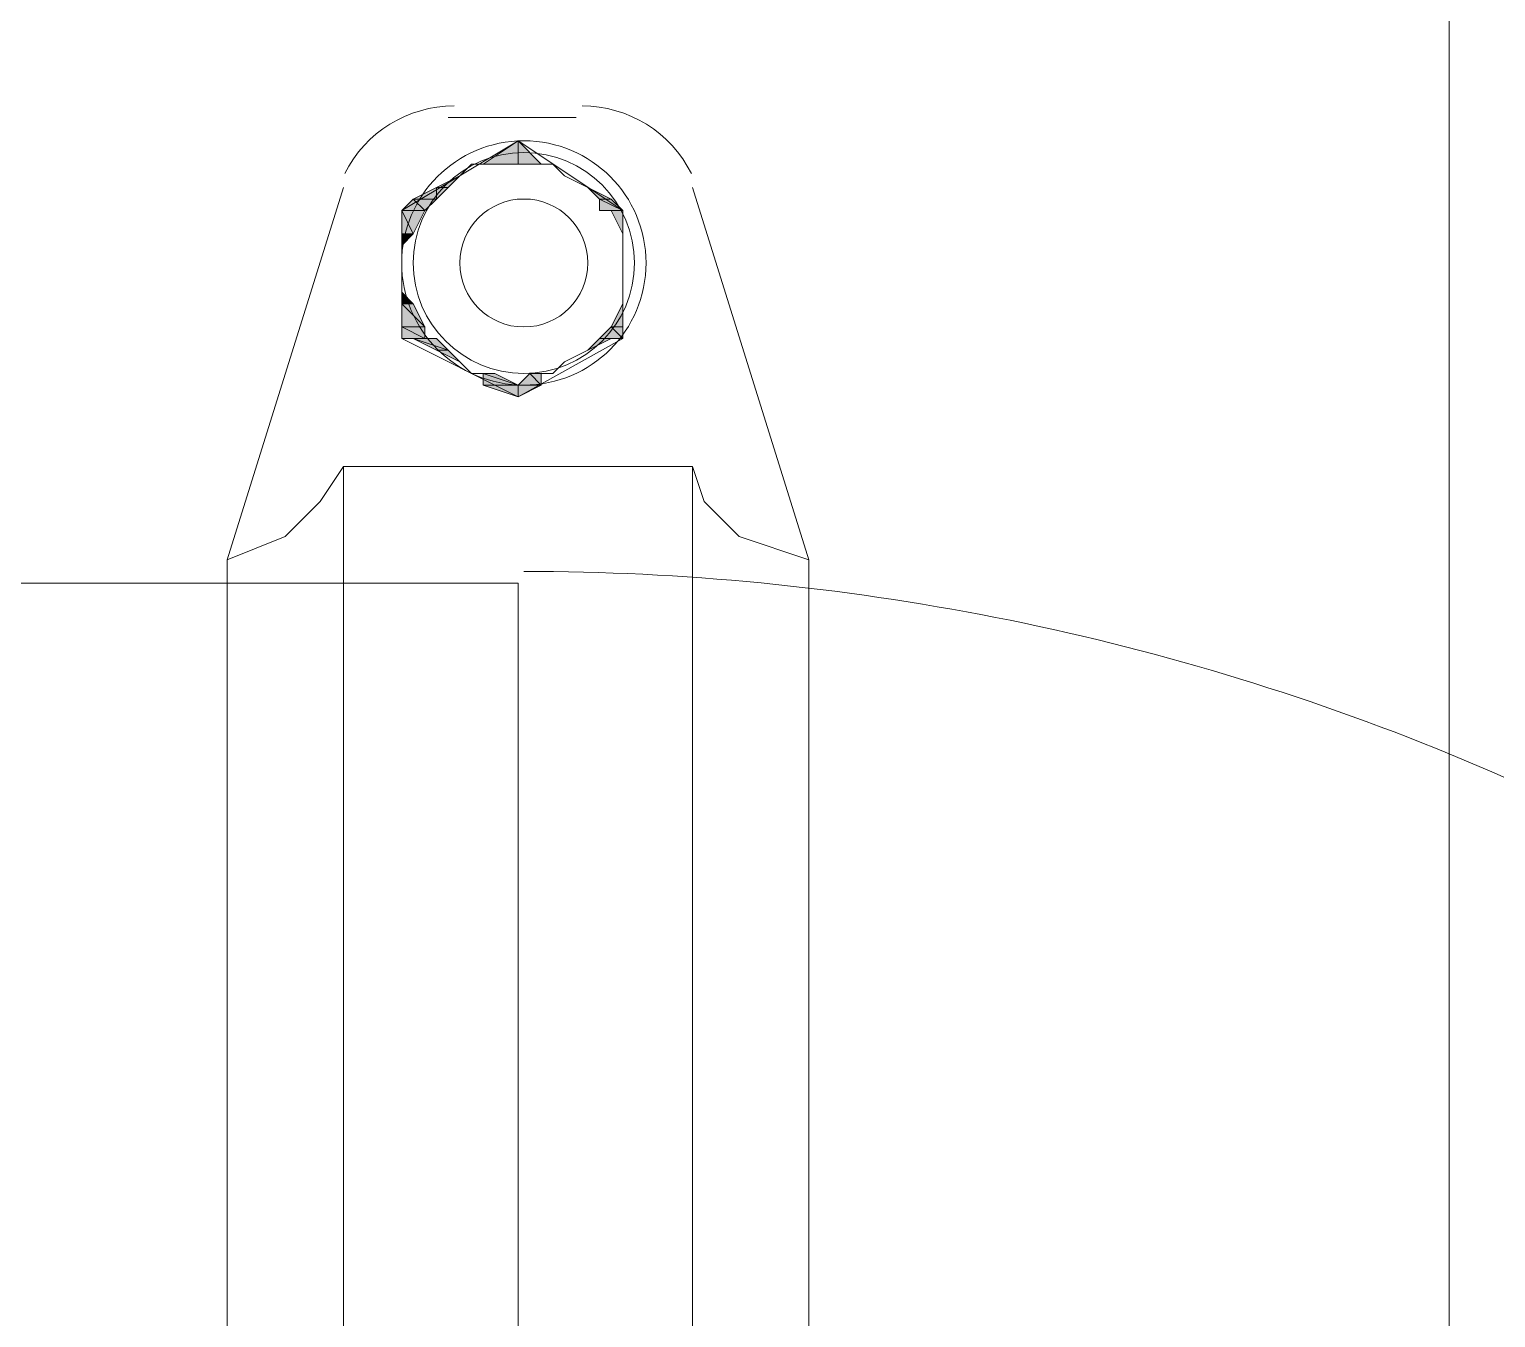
# Model space of a CAD drawing. Header units: millimetres. Extents: x 28 to 201, y 462 to 575.
# Drawn here: x 122.9744 to 123.0853, y 560.6885 to 560.786 of the extents above; entities that cross this region are included whole.
import ezdxf

# ---------------------------------------------------------------- set-up
doc = ezdxf.new("R2010")
doc.units = ezdxf.units.MM
doc.layers.add('1- 3', color=3, linetype='Continuous')

# ---------------------------------------------------------------- blocks, each defined once
blk = doc.blocks.new('CTOBOM')
h = blk.add_hatch(color=0)
h.dxf.hatch_style = 2
h.paths.add_polyline_path([(4.67426, -0.54383), (4.67514, -0.54207), (4.67514, -0.54383)])
h.paths.add_polyline_path([(4.67426, -0.54295), (4.67426, -0.54383), (4.67514, -0.54207)])
h = blk.add_hatch(color=0)
h.dxf.hatch_style = 2
h.paths.add_polyline_path([(4.6769, -0.54207), (4.67514, -0.54295), (4.67514, -0.54207)])
edge = h.paths.add_edge_path()
edge.add_spline(control_points=[(4.6769, -0.54207), (4.6769, -0.54207), (4.6769, -0.54207), (4.6769, -0.54207), (4.6769, -0.54207), (4.67514, -0.54295), (4.67514, -0.54295), (4.67514, -0.54295), (4.6769, -0.54207), (4.6769, -0.54207)], knot_values=[0, 0, 0, 0, 1, 1, 1, 2, 2, 2, 3, 3, 3, 3], degree=3, periodic=0)
h = blk.add_hatch(color=0)
h.dxf.hatch_style = 2
h.paths.add_polyline_path([(4.68218, -0.54207), (4.68394, -0.54207), (4.68394, -0.54295)])
edge = h.paths.add_edge_path()
edge.add_spline(control_points=[(4.68394, -0.54207), (4.68394, -0.54207), (4.68218, -0.54207), (4.68218, -0.54207), (4.68218, -0.54207), (4.68394, -0.54207), (4.68394, -0.54207)], knot_values=[0, 0, 0, 0, 1, 1, 1, 2, 2, 2, 2], degree=3, periodic=0)
h = blk.add_hatch(color=0)
h.dxf.hatch_style = 2
h.paths.add_polyline_path([(4.68394, -0.54295), (4.68482, -0.54207), (4.68482, -0.54383)])
h.paths.add_polyline_path([(4.68394, -0.54207), (4.68394, -0.54295), (4.68482, -0.54207)])
h = blk.add_hatch(color=0)
h.dxf.hatch_style = 2
h.paths.add_polyline_path([(4.67338, -0.54471), (4.67426, -0.54295), (4.67426, -0.54383)])
edge = h.paths.add_edge_path()
edge.add_spline(control_points=[(4.67426, -0.54295), (4.67426, -0.54295), (4.67338, -0.54471), (4.67338, -0.54471), (4.67338, -0.54471), (4.67426, -0.54295), (4.67426, -0.54295)], knot_values=[0, 0, 0, 0, 1, 1, 1, 2, 2, 2, 2], degree=3, periodic=0)
h = blk.add_hatch(color=0)
h.dxf.hatch_style = 2
h.paths.add_polyline_path([(4.6857, -0.54471), (4.68482, -0.54383), (4.68482, -0.54295)])
edge = h.paths.add_edge_path()
edge.add_spline(control_points=[(4.6857, -0.54471), (4.6857, -0.54471), (4.6857, -0.54471), (4.6857, -0.54471), (4.6857, -0.54471), (4.68482, -0.54383), (4.68482, -0.54383), (4.68482, -0.54383), (4.6857, -0.54471), (4.6857, -0.54471)], knot_values=[0, 0, 0, 0, 1, 1, 1, 2, 2, 2, 3, 3, 3, 3], degree=3, periodic=0)
h = blk.add_hatch(color=0)
h.dxf.hatch_style = 2
h.paths.add_polyline_path([(4.66986, -0.54999), (4.67162, -0.54999), (4.67162, -0.55263)])
h.paths.add_polyline_path([(4.67162, -0.54823), (4.66986, -0.54999), (4.67162, -0.54999)])
h = blk.add_hatch(color=0)
h.dxf.hatch_style = 2
h.paths.add_polyline_path([(4.68746, -0.54911), (4.68834, -0.54823), (4.68834, -0.54999)])
h.paths.add_polyline_path([(4.68746, -0.54823), (4.68746, -0.54911), (4.68834, -0.54823)])
h = blk.add_hatch(color=0)
h.dxf.hatch_style = 2
h.paths.add_polyline_path([(4.68834, -0.54999), (4.68922, -0.54999), (4.68834, -0.54823)])
h.paths.add_polyline_path([(4.68834, -0.55263), (4.68834, -0.54999), (4.68922, -0.54999)])
h = blk.add_hatch(color=0)
h.dxf.hatch_style = 2
h.paths.add_polyline_path([(4.68746, -0.55263), (4.68834, -0.54999), (4.68834, -0.55263)])
h.paths.add_polyline_path([(4.68746, -0.55175), (4.68746, -0.55263), (4.68834, -0.54999)])
h = blk.add_hatch(color=0)
h.dxf.hatch_style = 2
h.paths.add_polyline_path([(4.6725, -0.55439), (4.67338, -0.55527), (4.67338, -0.55615)])
h = blk.add_hatch(color=0)
h.dxf.hatch_style = 2
h.paths.add_polyline_path([(4.6857, -0.55527), (4.6857, -0.55615), (4.68658, -0.55439)])
h.paths.add_polyline_path([(4.68482, -0.55791), (4.6857, -0.55527), (4.6857, -0.55615)])
h.paths.add_polyline_path([(4.68482, -0.55615), (4.68482, -0.55791), (4.6857, -0.55527)])
h = blk.add_hatch(color=0)
h.dxf.hatch_style = 2
h.paths.add_polyline_path([(4.67338, -0.55615), (4.67426, -0.55615), (4.67426, -0.55791)])
h.paths.add_polyline_path([(4.67338, -0.55527), (4.67338, -0.55615), (4.67426, -0.55615)])
h = blk.add_hatch(color=0)
h.dxf.hatch_style = 2
h.paths.add_polyline_path([(4.67426, -0.55791), (4.67514, -0.55703), (4.67514, -0.55879)])
h.paths.add_polyline_path([(4.67426, -0.55615), (4.67426, -0.55791), (4.67514, -0.55703)])
h = blk.add_hatch(color=0)
h.dxf.hatch_style = 2
h.paths.add_polyline_path([(4.67514, -0.55879), (4.6769, -0.55791), (4.6769, -0.55879)])
h.paths.add_polyline_path([(4.67514, -0.55703), (4.67514, -0.55879), (4.6769, -0.55791)])
h = blk.add_hatch(color=0)
h.dxf.hatch_style = 2
h.paths.add_polyline_path([(4.68218, -0.55879), (4.68394, -0.55703), (4.68394, -0.55879)])
h.paths.add_polyline_path([(4.68218, -0.55791), (4.68218, -0.55879), (4.68394, -0.55703)])
h = blk.add_hatch(color=0)
h.dxf.hatch_style = 2
h.paths.add_polyline_path([(4.68394, -0.55879), (4.68482, -0.55703), (4.68482, -0.55879)])
h.paths.add_polyline_path([(4.68394, -0.55703), (4.68394, -0.55879), (4.68482, -0.55703)])
h = blk.add_hatch(color=0)
h.dxf.hatch_style = 2
h.paths.add_polyline_path([(4.67778, -0.55879), (4.6769, -0.55879), (4.6769, -0.55791)])
edge = h.paths.add_edge_path()
edge.add_spline(control_points=[(4.67778, -0.55879), (4.67778, -0.55879), (4.67778, -0.55879), (4.67778, -0.55879), (4.67778, -0.55879), (4.6769, -0.55879), (4.6769, -0.55879), (4.6769, -0.55879), (4.67778, -0.55879), (4.67778, -0.55879)], knot_values=[0, 0, 0, 0, 1, 1, 1, 2, 2, 2, 3, 3, 3, 3], degree=3, periodic=0)
h = blk.add_hatch(color=0)
h.dxf.hatch_style = 2
h.paths.add_polyline_path([(4.6813, -0.55879), (4.68218, -0.55791), (4.68218, -0.55879)])
edge = h.paths.add_edge_path()
edge.add_spline(control_points=[(4.68218, -0.55791), (4.68218, -0.55791), (4.6813, -0.55879), (4.6813, -0.55879), (4.6813, -0.55879), (4.68218, -0.55791), (4.68218, -0.55791)], knot_values=[0, 0, 0, 0, 1, 1, 1, 2, 2, 2, 2], degree=3, periodic=0)
at = {"color": 0, "lineweight": 20}
for p, q in [((4.40319, -0.47958), (5.49188, -0.47958)), ((4.70331, -1.22767), (4.70331, -0.54999)), ((4.70331, -0.54999), (4.81772, -0.54999)), ((4.81772, -0.54999), (4.70331, -0.54999))]:
    blk.add_line(p, q, dxfattribs=at)
for points in [[(4.67338, -0.53679), (4.70155, -0.52799)], [(4.70155, -0.52799), (4.69978, -0.53327), (4.69802, -0.53503), (4.69714, -0.53591), (4.6945, -0.53679), (4.6945, -0.56319)], [(4.70155, -0.52799), (4.81948, -0.52799)], [(4.6945, -0.53679), (4.82652, -0.53679), (4.82652, -0.56319)], [(4.68922, -0.54999), (4.68482, -0.55879), (4.67514, -0.55879), (4.66986, -0.54999), (4.67514, -0.54207), (4.68482, -0.54207), (4.68922, -0.54999)], [(4.6681, -0.54559), (4.6681, -0.55527)], [(4.67338, -0.56319), (4.70155, -0.57199)], [(4.81948, -0.57199), (4.82124, -0.56759), (4.823, -0.56583), (4.82388, -0.56495), (4.82652, -0.56319), (4.6945, -0.56319)], [(4.6945, -0.56319), (4.69714, -0.56495), (4.69802, -0.56583), (4.69978, -0.56759), (4.70155, -0.57199)], [(4.70155, -0.57199), (4.81948, -0.57199)], [(4.81772, -0.57199), (4.70331, -0.57199)]]:
    blk.add_lwpolyline(points, dxfattribs=at)
at = {"color": 0, "lineweight": 0}
for points in [[(4.67426, -0.54383), (4.67514, -0.54207), (4.67514, -0.54383), (4.67426, -0.54383)], [(4.67426, -0.54295), (4.67426, -0.54383), (4.67514, -0.54207), (4.67426, -0.54295)], [(4.67426, -0.54383), (4.67514, -0.54207), (4.67514, -0.54383), (4.67426, -0.54383)], [(4.67426, -0.54295), (4.67426, -0.54383), (4.67514, -0.54207), (4.67426, -0.54295)], [(4.67514, -0.54383), (4.67514, -0.54207), (4.67514, -0.54295), (4.67514, -0.54383)], [(4.67514, -0.54383), (4.67514, -0.54207), (4.67514, -0.54295), (4.67514, -0.54383)], [(4.6769, -0.54207), (4.67514, -0.54295), (4.67514, -0.54207), (4.6769, -0.54207)], [(4.6769, -0.54207), (4.67514, -0.54295), (4.67514, -0.54207), (4.6769, -0.54207)], [(4.68218, -0.54207), (4.68394, -0.54207), (4.68394, -0.54295), (4.68218, -0.54207)], [(4.68218, -0.54207), (4.68394, -0.54207), (4.68394, -0.54295), (4.68218, -0.54207)], [(4.68394, -0.54295), (4.68482, -0.54207), (4.68482, -0.54383), (4.68394, -0.54295)], [(4.68394, -0.54207), (4.68394, -0.54295), (4.68482, -0.54207), (4.68394, -0.54207)], [(4.68394, -0.54295), (4.68482, -0.54207), (4.68482, -0.54383), (4.68394, -0.54295)], [(4.68394, -0.54207), (4.68394, -0.54295), (4.68482, -0.54207), (4.68394, -0.54207)], [(4.68482, -0.54295), (4.68482, -0.54383), (4.68482, -0.54207), (4.68482, -0.54295)], [(4.68482, -0.54295), (4.68482, -0.54383), (4.68482, -0.54207), (4.68482, -0.54295)], [(4.67338, -0.54471), (4.67426, -0.54295), (4.67426, -0.54383), (4.67338, -0.54471)], [(4.67338, -0.54471), (4.67426, -0.54295), (4.67426, -0.54383), (4.67338, -0.54471)], [(4.6857, -0.54471), (4.68482, -0.54383), (4.68482, -0.54295), (4.6857, -0.54471)], [(4.6857, -0.54471), (4.68482, -0.54383), (4.68482, -0.54295), (4.6857, -0.54471)], [(4.67162, -0.54735), (4.67162, -0.54911), (4.67162, -0.54823), (4.67162, -0.54735)], [(4.67162, -0.54735), (4.67162, -0.54911), (4.67162, -0.54823), (4.67162, -0.54735)], [(4.68746, -0.54735), (4.68746, -0.54823), (4.68746, -0.54911), (4.68746, -0.54735)], [(4.68746, -0.54735), (4.68746, -0.54823), (4.68746, -0.54911), (4.68746, -0.54735)], [(4.67162, -0.54823), (4.66986, -0.54999), (4.67162, -0.54999), (4.67162, -0.54823)], [(4.67162, -0.54823), (4.66986, -0.54999), (4.67162, -0.54999), (4.67162, -0.54823)], [(4.67162, -0.54999), (4.67162, -0.54823), (4.67162, -0.54911), (4.67162, -0.54999)], [(4.67162, -0.54999), (4.67162, -0.54823), (4.67162, -0.54911), (4.67162, -0.54999)], [(4.68746, -0.54911), (4.68834, -0.54823), (4.68834, -0.54999), (4.68746, -0.54911)], [(4.68746, -0.54823), (4.68746, -0.54911), (4.68834, -0.54823), (4.68746, -0.54823)], [(4.68746, -0.54911), (4.68834, -0.54823), (4.68834, -0.54999), (4.68746, -0.54911)], [(4.68746, -0.54823), (4.68746, -0.54911), (4.68834, -0.54823), (4.68746, -0.54823)], [(4.68834, -0.54999), (4.68922, -0.54999), (4.68834, -0.54823), (4.68834, -0.54999)], [(4.68834, -0.54999), (4.68922, -0.54999), (4.68834, -0.54823), (4.68834, -0.54999)], [(4.66986, -0.54999), (4.67162, -0.54999), (4.67162, -0.55263), (4.66986, -0.54999)], [(4.66986, -0.54999), (4.67162, -0.54999), (4.67162, -0.55263), (4.66986, -0.54999)], [(4.67162, -0.55175), (4.67162, -0.55263), (4.67162, -0.54999), (4.67162, -0.55175)], [(4.67162, -0.55175), (4.67162, -0.55263), (4.67162, -0.54999), (4.67162, -0.55175)], [(4.68746, -0.55263), (4.68834, -0.54999), (4.68834, -0.55263), (4.68746, -0.55263)], [(4.68746, -0.55175), (4.68746, -0.55263), (4.68834, -0.54999), (4.68746, -0.55175)], [(4.68746, -0.55263), (4.68834, -0.54999), (4.68834, -0.55263), (4.68746, -0.55263)], [(4.68746, -0.55175), (4.68746, -0.55263), (4.68834, -0.54999), (4.68746, -0.55175)], [(4.68834, -0.55263), (4.68834, -0.54999), (4.68922, -0.54999), (4.68834, -0.55263)], [(4.68834, -0.55263), (4.68834, -0.54999), (4.68922, -0.54999), (4.68834, -0.55263)], [(4.67162, -0.55351), (4.67162, -0.55263), (4.67162, -0.55175), (4.67162, -0.55351)], [(4.67162, -0.55351), (4.67162, -0.55263), (4.67162, -0.55175), (4.67162, -0.55351)], [(4.68746, -0.55351), (4.68746, -0.55175), (4.68746, -0.55263), (4.68746, -0.55351)], [(4.68746, -0.55351), (4.68746, -0.55175), (4.68746, -0.55263), (4.68746, -0.55351)], [(4.6725, -0.55439), (4.67338, -0.55527), (4.67338, -0.55615), (4.6725, -0.55439)], [(4.6725, -0.55439), (4.67338, -0.55527), (4.67338, -0.55615), (4.6725, -0.55439)], [(4.6857, -0.55527), (4.6857, -0.55615), (4.68658, -0.55439), (4.6857, -0.55527)], [(4.6857, -0.55527), (4.6857, -0.55615), (4.68658, -0.55439), (4.6857, -0.55527)], [(4.67338, -0.55527), (4.67338, -0.55615), (4.67426, -0.55615), (4.67338, -0.55527)], [(4.67338, -0.55527), (4.67338, -0.55615), (4.67426, -0.55615), (4.67338, -0.55527)], [(4.68482, -0.55791), (4.6857, -0.55527), (4.6857, -0.55615), (4.68482, -0.55791)], [(4.68482, -0.55615), (4.68482, -0.55791), (4.6857, -0.55527), (4.68482, -0.55615)], [(4.68482, -0.55791), (4.6857, -0.55527), (4.6857, -0.55615), (4.68482, -0.55791)], [(4.68482, -0.55615), (4.68482, -0.55791), (4.6857, -0.55527), (4.68482, -0.55615)], [(4.67338, -0.55615), (4.67426, -0.55615), (4.67426, -0.55791), (4.67338, -0.55615)], [(4.67338, -0.55615), (4.67426, -0.55615), (4.67426, -0.55791), (4.67338, -0.55615)], [(4.67426, -0.55615), (4.67426, -0.55791), (4.67514, -0.55703), (4.67426, -0.55615)], [(4.67426, -0.55615), (4.67426, -0.55791), (4.67514, -0.55703), (4.67426, -0.55615)], [(4.68482, -0.55879), (4.68482, -0.55615), (4.68482, -0.55791), (4.68482, -0.55879)], [(4.68482, -0.55703), (4.68482, -0.55879), (4.68482, -0.55615), (4.68482, -0.55703)], [(4.68482, -0.55879), (4.68482, -0.55615), (4.68482, -0.55791), (4.68482, -0.55879)], [(4.68482, -0.55703), (4.68482, -0.55879), (4.68482, -0.55615), (4.68482, -0.55703)], [(4.67426, -0.55791), (4.67514, -0.55703), (4.67514, -0.55879), (4.67426, -0.55791)], [(4.67426, -0.55791), (4.67514, -0.55703), (4.67514, -0.55879), (4.67426, -0.55791)], [(4.67514, -0.55703), (4.67514, -0.55879), (4.6769, -0.55791), (4.67514, -0.55703)], [(4.67514, -0.55703), (4.67514, -0.55879), (4.6769, -0.55791), (4.67514, -0.55703)], [(4.68218, -0.55879), (4.68394, -0.55703), (4.68394, -0.55879), (4.68218, -0.55879)], [(4.68218, -0.55791), (4.68218, -0.55879), (4.68394, -0.55703), (4.68218, -0.55791)], [(4.68218, -0.55879), (4.68394, -0.55703), (4.68394, -0.55879), (4.68218, -0.55879)], [(4.68218, -0.55791), (4.68218, -0.55879), (4.68394, -0.55703), (4.68218, -0.55791)], [(4.68394, -0.55879), (4.68482, -0.55703), (4.68482, -0.55879), (4.68394, -0.55879)], [(4.68394, -0.55703), (4.68394, -0.55879), (4.68482, -0.55703), (4.68394, -0.55703)], [(4.68394, -0.55879), (4.68482, -0.55703), (4.68482, -0.55879), (4.68394, -0.55879)], [(4.68394, -0.55703), (4.68394, -0.55879), (4.68482, -0.55703), (4.68394, -0.55703)], [(4.67514, -0.55879), (4.6769, -0.55791), (4.6769, -0.55879), (4.67514, -0.55879)], [(4.67514, -0.55879), (4.6769, -0.55791), (4.6769, -0.55879), (4.67514, -0.55879)], [(4.67778, -0.55879), (4.6769, -0.55879), (4.6769, -0.55791), (4.67778, -0.55879)], [(4.67778, -0.55879), (4.6769, -0.55879), (4.6769, -0.55791), (4.67778, -0.55879)], [(4.6813, -0.55879), (4.68218, -0.55791), (4.68218, -0.55879), (4.6813, -0.55879)], [(4.6813, -0.55879), (4.68218, -0.55791), (4.68218, -0.55879), (4.6813, -0.55879)]]:
    blk.add_lwpolyline(points, dxfattribs=at)
at = {"color": 0, "lineweight": 20}
for points in [[(4.88681, -0.36516), (4.81201, -0.36516), (4.74462, -0.41036), (4.71623, -0.47956)], [(4.71623, -0.47956), (4.70711, -0.50177), (4.70243, -0.52554), (4.70243, -0.54955)], [(4.67234, -0.53688), (4.6692, -0.53844), (4.66722, -0.54164), (4.66722, -0.54515)], [(4.66722, -0.55483), (4.66722, -0.55833), (4.6692, -0.56153), (4.67234, -0.5631)], [(4.66722, -0.55483), (4.66722, -0.55833), (4.6692, -0.56153), (4.67234, -0.5631)]]:
    blk.add_open_spline(points, degree=3, dxfattribs=at)
for points in [[(4.6791, -0.54031), (4.674, -0.54031), (4.66986, -0.54444), (4.66986, -0.54955), (4.66986, -0.55465), (4.674, -0.55879), (4.6791, -0.55879), (4.68421, -0.55879), (4.68834, -0.55465), (4.68834, -0.54955), (4.68834, -0.54444), (4.68421, -0.54031), (4.6791, -0.54031)], [(4.6791, -0.54119), (4.67449, -0.54119), (4.67074, -0.54493), (4.67074, -0.54955), (4.67074, -0.55417), (4.67449, -0.55791), (4.6791, -0.55791), (4.68372, -0.55791), (4.68746, -0.55417), (4.68746, -0.54955), (4.68746, -0.54493), (4.68372, -0.54119), (4.6791, -0.54119)], [(4.6791, -0.54471), (4.67643, -0.54471), (4.67426, -0.54687), (4.67426, -0.54955), (4.67426, -0.55222), (4.67643, -0.55439), (4.6791, -0.55439), (4.68178, -0.55439), (4.68394, -0.55222), (4.68394, -0.54955), (4.68394, -0.54687), (4.68178, -0.54471), (4.6791, -0.54471)]]:
    blk.add_open_spline(points, degree=3, knots=[0, 0, 0, 0, 1, 1, 1, 2, 2, 2, 3, 3, 3, 4, 4, 4, 4], dxfattribs=at)
at = {"color": 0, "lineweight": 0}
for points, knots in [([(4.67514, -0.54207), (4.67514, -0.54207), (4.67514, -0.54383), (4.67514, -0.54383), (4.67514, -0.54383), (4.67514, -0.54207), (4.67514, -0.54207)], [0, 0, 0, 0, 1, 1, 1, 2, 2, 2, 2]), ([(4.67514, -0.54207), (4.67514, -0.54207), (4.67514, -0.54383), (4.67514, -0.54383), (4.67514, -0.54383), (4.67514, -0.54207), (4.67514, -0.54207)], [0, 0, 0, 0, 1, 1, 1, 2, 2, 2, 2]), ([(4.6769, -0.54207), (4.6769, -0.54207), (4.6769, -0.54207), (4.6769, -0.54207), (4.6769, -0.54207), (4.67514, -0.54295), (4.67514, -0.54295), (4.67514, -0.54295), (4.6769, -0.54207), (4.6769, -0.54207)], [0, 0, 0, 0, 1, 1, 1, 2, 2, 2, 3, 3, 3, 3]), ([(4.6769, -0.54207), (4.6769, -0.54207), (4.6769, -0.54207), (4.6769, -0.54207), (4.6769, -0.54207), (4.67514, -0.54295), (4.67514, -0.54295), (4.67514, -0.54295), (4.6769, -0.54207), (4.6769, -0.54207)], [0, 0, 0, 0, 1, 1, 1, 2, 2, 2, 3, 3, 3, 3]), ([(4.67778, -0.54207), (4.67778, -0.54207), (4.67778, -0.54207), (4.67778, -0.54207), (4.67778, -0.54207), (4.6769, -0.54207), (4.6769, -0.54207), (4.6769, -0.54207), (4.67778, -0.54207), (4.67778, -0.54207)], [0, 0, 0, 0, 1, 1, 1, 2, 2, 2, 3, 3, 3, 3]), ([(4.6769, -0.54207), (4.6769, -0.54207), (4.67778, -0.54207), (4.67778, -0.54207), (4.67778, -0.54207), (4.6769, -0.54207), (4.6769, -0.54207)], [0, 0, 0, 0, 1, 1, 1, 2, 2, 2, 2]), ([(4.67778, -0.54207), (4.67778, -0.54207), (4.67778, -0.54207), (4.67778, -0.54207), (4.67778, -0.54207), (4.6769, -0.54207), (4.6769, -0.54207), (4.6769, -0.54207), (4.67778, -0.54207), (4.67778, -0.54207)], [0, 0, 0, 0, 1, 1, 1, 2, 2, 2, 3, 3, 3, 3]), ([(4.6769, -0.54207), (4.6769, -0.54207), (4.67778, -0.54207), (4.67778, -0.54207), (4.67778, -0.54207), (4.6769, -0.54207), (4.6769, -0.54207)], [0, 0, 0, 0, 1, 1, 1, 2, 2, 2, 2]), ([(4.67778, -0.54207), (4.67778, -0.54207), (4.67954, -0.54207), (4.67954, -0.54207), (4.67954, -0.54207), (4.67778, -0.54207), (4.67778, -0.54207)], [0, 0, 0, 0, 1, 1, 1, 2, 2, 2, 2]), ([(4.67778, -0.54207), (4.67778, -0.54207), (4.67954, -0.54207), (4.67954, -0.54207), (4.67954, -0.54207), (4.67778, -0.54207), (4.67778, -0.54207)], [0, 0, 0, 0, 1, 1, 1, 2, 2, 2, 2]), ([(4.67954, -0.54207), (4.67954, -0.54207), (4.6813, -0.54207), (4.6813, -0.54207), (4.6813, -0.54207), (4.67954, -0.54207), (4.67954, -0.54207)], [0, 0, 0, 0, 1, 1, 1, 2, 2, 2, 2]), ([(4.67954, -0.54207), (4.67954, -0.54207), (4.6813, -0.54207), (4.6813, -0.54207), (4.6813, -0.54207), (4.67954, -0.54207), (4.67954, -0.54207)], [0, 0, 0, 0, 1, 1, 1, 2, 2, 2, 2]), ([(4.68218, -0.54207), (4.68218, -0.54207), (4.68218, -0.54207), (4.68218, -0.54207), (4.68218, -0.54207), (4.6813, -0.54207), (4.6813, -0.54207), (4.6813, -0.54207), (4.68218, -0.54207), (4.68218, -0.54207)], [0, 0, 0, 0, 1, 1, 1, 2, 2, 2, 3, 3, 3, 3]), ([(4.6813, -0.54207), (4.6813, -0.54207), (4.68218, -0.54207), (4.68218, -0.54207), (4.68218, -0.54207), (4.6813, -0.54207), (4.6813, -0.54207)], [0, 0, 0, 0, 1, 1, 1, 2, 2, 2, 2]), ([(4.68218, -0.54207), (4.68218, -0.54207), (4.68218, -0.54207), (4.68218, -0.54207), (4.68218, -0.54207), (4.6813, -0.54207), (4.6813, -0.54207), (4.6813, -0.54207), (4.68218, -0.54207), (4.68218, -0.54207)], [0, 0, 0, 0, 1, 1, 1, 2, 2, 2, 3, 3, 3, 3]), ([(4.6813, -0.54207), (4.6813, -0.54207), (4.68218, -0.54207), (4.68218, -0.54207), (4.68218, -0.54207), (4.6813, -0.54207), (4.6813, -0.54207)], [0, 0, 0, 0, 1, 1, 1, 2, 2, 2, 2]), ([(4.68394, -0.54207), (4.68394, -0.54207), (4.68218, -0.54207), (4.68218, -0.54207), (4.68218, -0.54207), (4.68394, -0.54207), (4.68394, -0.54207)], [0, 0, 0, 0, 1, 1, 1, 2, 2, 2, 2]), ([(4.68394, -0.54207), (4.68394, -0.54207), (4.68218, -0.54207), (4.68218, -0.54207), (4.68218, -0.54207), (4.68394, -0.54207), (4.68394, -0.54207)], [0, 0, 0, 0, 1, 1, 1, 2, 2, 2, 2]), ([(4.67426, -0.54295), (4.67426, -0.54295), (4.67338, -0.54471), (4.67338, -0.54471), (4.67338, -0.54471), (4.67426, -0.54295), (4.67426, -0.54295)], [0, 0, 0, 0, 1, 1, 1, 2, 2, 2, 2]), ([(4.67426, -0.54295), (4.67426, -0.54295), (4.67338, -0.54471), (4.67338, -0.54471), (4.67338, -0.54471), (4.67426, -0.54295), (4.67426, -0.54295)], [0, 0, 0, 0, 1, 1, 1, 2, 2, 2, 2]), ([(4.68482, -0.54295), (4.68482, -0.54295), (4.68482, -0.54295), (4.68482, -0.54295), (4.68482, -0.54295), (4.68482, -0.54383), (4.68482, -0.54383), (4.68482, -0.54383), (4.68482, -0.54295), (4.68482, -0.54295)], [0, 0, 0, 0, 1, 1, 1, 2, 2, 2, 3, 3, 3, 3]), ([(4.68482, -0.54295), (4.68482, -0.54295), (4.68482, -0.54295), (4.68482, -0.54295), (4.68482, -0.54295), (4.68482, -0.54383), (4.68482, -0.54383), (4.68482, -0.54383), (4.68482, -0.54295), (4.68482, -0.54295)], [0, 0, 0, 0, 1, 1, 1, 2, 2, 2, 3, 3, 3, 3]), ([(4.6857, -0.54471), (4.6857, -0.54471), (4.6857, -0.54471), (4.6857, -0.54471), (4.6857, -0.54471), (4.68482, -0.54383), (4.68482, -0.54383), (4.68482, -0.54383), (4.6857, -0.54471), (4.6857, -0.54471)], [0, 0, 0, 0, 1, 1, 1, 2, 2, 2, 3, 3, 3, 3]), ([(4.6857, -0.54471), (4.6857, -0.54471), (4.6857, -0.54471), (4.6857, -0.54471), (4.6857, -0.54471), (4.68482, -0.54383), (4.68482, -0.54383), (4.68482, -0.54383), (4.6857, -0.54471), (4.6857, -0.54471)], [0, 0, 0, 0, 1, 1, 1, 2, 2, 2, 3, 3, 3, 3]), ([(4.6725, -0.54647), (4.6725, -0.54647), (4.67338, -0.54471), (4.67338, -0.54471), (4.67338, -0.54471), (4.6725, -0.54647), (4.6725, -0.54647)], [0, 0, 0, 0, 1, 1, 1, 2, 2, 2, 2]), ([(4.6725, -0.54647), (4.6725, -0.54647), (4.67338, -0.54471), (4.67338, -0.54471), (4.67338, -0.54471), (4.6725, -0.54647), (4.6725, -0.54647)], [0, 0, 0, 0, 1, 1, 1, 2, 2, 2, 2]), ([(4.6857, -0.54471), (4.6857, -0.54471), (4.68658, -0.54647), (4.68658, -0.54647), (4.68658, -0.54647), (4.6857, -0.54471), (4.6857, -0.54471)], [0, 0, 0, 0, 1, 1, 1, 2, 2, 2, 2]), ([(4.6857, -0.54471), (4.6857, -0.54471), (4.68658, -0.54647), (4.68658, -0.54647), (4.68658, -0.54647), (4.6857, -0.54471), (4.6857, -0.54471)], [0, 0, 0, 0, 1, 1, 1, 2, 2, 2, 2]), ([(4.67162, -0.54735), (4.67162, -0.54735), (4.6725, -0.54647), (4.6725, -0.54647), (4.6725, -0.54647), (4.67162, -0.54735), (4.67162, -0.54735)], [0, 0, 0, 0, 1, 1, 1, 2, 2, 2, 2]), ([(4.67162, -0.54735), (4.67162, -0.54735), (4.6725, -0.54647), (4.6725, -0.54647), (4.6725, -0.54647), (4.67162, -0.54735), (4.67162, -0.54735)], [0, 0, 0, 0, 1, 1, 1, 2, 2, 2, 2]), ([(4.68658, -0.54647), (4.68658, -0.54647), (4.68746, -0.54735), (4.68746, -0.54735), (4.68746, -0.54735), (4.68658, -0.54647), (4.68658, -0.54647)], [0, 0, 0, 0, 1, 1, 1, 2, 2, 2, 2]), ([(4.68658, -0.54647), (4.68658, -0.54647), (4.68746, -0.54735), (4.68746, -0.54735), (4.68746, -0.54735), (4.68658, -0.54647), (4.68658, -0.54647)], [0, 0, 0, 0, 1, 1, 1, 2, 2, 2, 2]), ([(4.67162, -0.54735), (4.67162, -0.54735), (4.67162, -0.54735), (4.67162, -0.54735), (4.67162, -0.54735), (4.67162, -0.54911), (4.67162, -0.54911), (4.67162, -0.54911), (4.67162, -0.54735), (4.67162, -0.54735)], [0, 0, 0, 0, 1, 1, 1, 2, 2, 2, 3, 3, 3, 3]), ([(4.67162, -0.54735), (4.67162, -0.54735), (4.67162, -0.54735), (4.67162, -0.54735), (4.67162, -0.54735), (4.67162, -0.54911), (4.67162, -0.54911), (4.67162, -0.54911), (4.67162, -0.54735), (4.67162, -0.54735)], [0, 0, 0, 0, 1, 1, 1, 2, 2, 2, 3, 3, 3, 3]), ([(4.68746, -0.54823), (4.68746, -0.54823), (4.68746, -0.54735), (4.68746, -0.54735), (4.68746, -0.54735), (4.68746, -0.54823), (4.68746, -0.54823)], [0, 0, 0, 0, 1, 1, 1, 2, 2, 2, 2]), ([(4.68746, -0.54823), (4.68746, -0.54823), (4.68746, -0.54735), (4.68746, -0.54735), (4.68746, -0.54735), (4.68746, -0.54823), (4.68746, -0.54823)], [0, 0, 0, 0, 1, 1, 1, 2, 2, 2, 2]), ([(4.67162, -0.54823), (4.67162, -0.54823), (4.67162, -0.54999), (4.67162, -0.54999), (4.67162, -0.54999), (4.67162, -0.54823), (4.67162, -0.54823)], [0, 0, 0, 0, 1, 1, 1, 2, 2, 2, 2]), ([(4.67162, -0.54823), (4.67162, -0.54823), (4.67162, -0.54999), (4.67162, -0.54999), (4.67162, -0.54999), (4.67162, -0.54823), (4.67162, -0.54823)], [0, 0, 0, 0, 1, 1, 1, 2, 2, 2, 2]), ([(4.67162, -0.55175), (4.67162, -0.55175), (4.67162, -0.55175), (4.67162, -0.55175), (4.67162, -0.55175), (4.67162, -0.55263), (4.67162, -0.55263), (4.67162, -0.55263), (4.67162, -0.55175), (4.67162, -0.55175)], [0, 0, 0, 0, 1, 1, 1, 2, 2, 2, 3, 3, 3, 3]), ([(4.67162, -0.55175), (4.67162, -0.55175), (4.67162, -0.55175), (4.67162, -0.55175), (4.67162, -0.55175), (4.67162, -0.55263), (4.67162, -0.55263), (4.67162, -0.55263), (4.67162, -0.55175), (4.67162, -0.55175)], [0, 0, 0, 0, 1, 1, 1, 2, 2, 2, 3, 3, 3, 3]), ([(4.68746, -0.55175), (4.68746, -0.55175), (4.68746, -0.55351), (4.68746, -0.55351), (4.68746, -0.55351), (4.68746, -0.55175), (4.68746, -0.55175)], [0, 0, 0, 0, 1, 1, 1, 2, 2, 2, 2]), ([(4.68746, -0.55175), (4.68746, -0.55175), (4.68746, -0.55351), (4.68746, -0.55351), (4.68746, -0.55351), (4.68746, -0.55175), (4.68746, -0.55175)], [0, 0, 0, 0, 1, 1, 1, 2, 2, 2, 2]), ([(4.67162, -0.55351), (4.67162, -0.55351), (4.67162, -0.55351), (4.67162, -0.55351), (4.67162, -0.55351), (4.67162, -0.55263), (4.67162, -0.55263), (4.67162, -0.55263), (4.67162, -0.55351), (4.67162, -0.55351)], [0, 0, 0, 0, 1, 1, 1, 2, 2, 2, 3, 3, 3, 3]), ([(4.67162, -0.55351), (4.67162, -0.55351), (4.67162, -0.55351), (4.67162, -0.55351), (4.67162, -0.55351), (4.67162, -0.55263), (4.67162, -0.55263), (4.67162, -0.55263), (4.67162, -0.55351), (4.67162, -0.55351)], [0, 0, 0, 0, 1, 1, 1, 2, 2, 2, 3, 3, 3, 3]), ([(4.67162, -0.55351), (4.67162, -0.55351), (4.6725, -0.55439), (4.6725, -0.55439), (4.6725, -0.55439), (4.67162, -0.55351), (4.67162, -0.55351)], [0, 0, 0, 0, 1, 1, 1, 2, 2, 2, 2]), ([(4.67162, -0.55351), (4.67162, -0.55351), (4.6725, -0.55439), (4.6725, -0.55439), (4.6725, -0.55439), (4.67162, -0.55351), (4.67162, -0.55351)], [0, 0, 0, 0, 1, 1, 1, 2, 2, 2, 2]), ([(4.68658, -0.55439), (4.68658, -0.55439), (4.68746, -0.55351), (4.68746, -0.55351), (4.68746, -0.55351), (4.68658, -0.55439), (4.68658, -0.55439)], [0, 0, 0, 0, 1, 1, 1, 2, 2, 2, 2]), ([(4.68658, -0.55439), (4.68658, -0.55439), (4.68746, -0.55351), (4.68746, -0.55351), (4.68746, -0.55351), (4.68658, -0.55439), (4.68658, -0.55439)], [0, 0, 0, 0, 1, 1, 1, 2, 2, 2, 2]), ([(4.67514, -0.55703), (4.67514, -0.55703), (4.67514, -0.55703), (4.67514, -0.55703), (4.67514, -0.55703), (4.67514, -0.55879), (4.67514, -0.55879), (4.67514, -0.55879), (4.67514, -0.55703), (4.67514, -0.55703)], [0, 0, 0, 0, 1, 1, 1, 2, 2, 2, 3, 3, 3, 3]), ([(4.67514, -0.55879), (4.67514, -0.55879), (4.67514, -0.55703), (4.67514, -0.55703), (4.67514, -0.55703), (4.67514, -0.55879), (4.67514, -0.55879)], [0, 0, 0, 0, 1, 1, 1, 2, 2, 2, 2]), ([(4.67514, -0.55703), (4.67514, -0.55703), (4.67514, -0.55703), (4.67514, -0.55703), (4.67514, -0.55703), (4.67514, -0.55879), (4.67514, -0.55879), (4.67514, -0.55879), (4.67514, -0.55703), (4.67514, -0.55703)], [0, 0, 0, 0, 1, 1, 1, 2, 2, 2, 3, 3, 3, 3]), ([(4.67514, -0.55879), (4.67514, -0.55879), (4.67514, -0.55703), (4.67514, -0.55703), (4.67514, -0.55703), (4.67514, -0.55879), (4.67514, -0.55879)], [0, 0, 0, 0, 1, 1, 1, 2, 2, 2, 2]), ([(4.67778, -0.55879), (4.67778, -0.55879), (4.67778, -0.55879), (4.67778, -0.55879), (4.67778, -0.55879), (4.6769, -0.55879), (4.6769, -0.55879), (4.6769, -0.55879), (4.67778, -0.55879), (4.67778, -0.55879)], [0, 0, 0, 0, 1, 1, 1, 2, 2, 2, 3, 3, 3, 3]), ([(4.67778, -0.55879), (4.67778, -0.55879), (4.67778, -0.55879), (4.67778, -0.55879), (4.67778, -0.55879), (4.6769, -0.55879), (4.6769, -0.55879), (4.6769, -0.55879), (4.67778, -0.55879), (4.67778, -0.55879)], [0, 0, 0, 0, 1, 1, 1, 2, 2, 2, 3, 3, 3, 3]), ([(4.67778, -0.55879), (4.67778, -0.55879), (4.67954, -0.55879), (4.67954, -0.55879), (4.67954, -0.55879), (4.67778, -0.55879), (4.67778, -0.55879)], [0, 0, 0, 0, 1, 1, 1, 2, 2, 2, 2]), ([(4.67778, -0.55879), (4.67778, -0.55879), (4.67954, -0.55879), (4.67954, -0.55879), (4.67954, -0.55879), (4.67778, -0.55879), (4.67778, -0.55879)], [0, 0, 0, 0, 1, 1, 1, 2, 2, 2, 2]), ([(4.67954, -0.55879), (4.67954, -0.55879), (4.6813, -0.55879), (4.6813, -0.55879), (4.6813, -0.55879), (4.67954, -0.55879), (4.67954, -0.55879)], [0, 0, 0, 0, 1, 1, 1, 2, 2, 2, 2]), ([(4.67954, -0.55879), (4.67954, -0.55879), (4.6813, -0.55879), (4.6813, -0.55879), (4.6813, -0.55879), (4.67954, -0.55879), (4.67954, -0.55879)], [0, 0, 0, 0, 1, 1, 1, 2, 2, 2, 2]), ([(4.68218, -0.55791), (4.68218, -0.55791), (4.6813, -0.55879), (4.6813, -0.55879), (4.6813, -0.55879), (4.68218, -0.55791), (4.68218, -0.55791)], [0, 0, 0, 0, 1, 1, 1, 2, 2, 2, 2]), ([(4.68218, -0.55791), (4.68218, -0.55791), (4.6813, -0.55879), (4.6813, -0.55879), (4.6813, -0.55879), (4.68218, -0.55791), (4.68218, -0.55791)], [0, 0, 0, 0, 1, 1, 1, 2, 2, 2, 2])]:
    blk.add_open_spline(points, degree=3, knots=knots, dxfattribs=at)

msp = doc.modelspace()

# ---------------------------------------------------------------- block references
at = {"layer": '1- 3', "rotation": 270}
msp.add_blockref('CTOBOM', (123.56135, 565.44738), dxfattribs=at)

doc.saveas('drawing.dxf')
